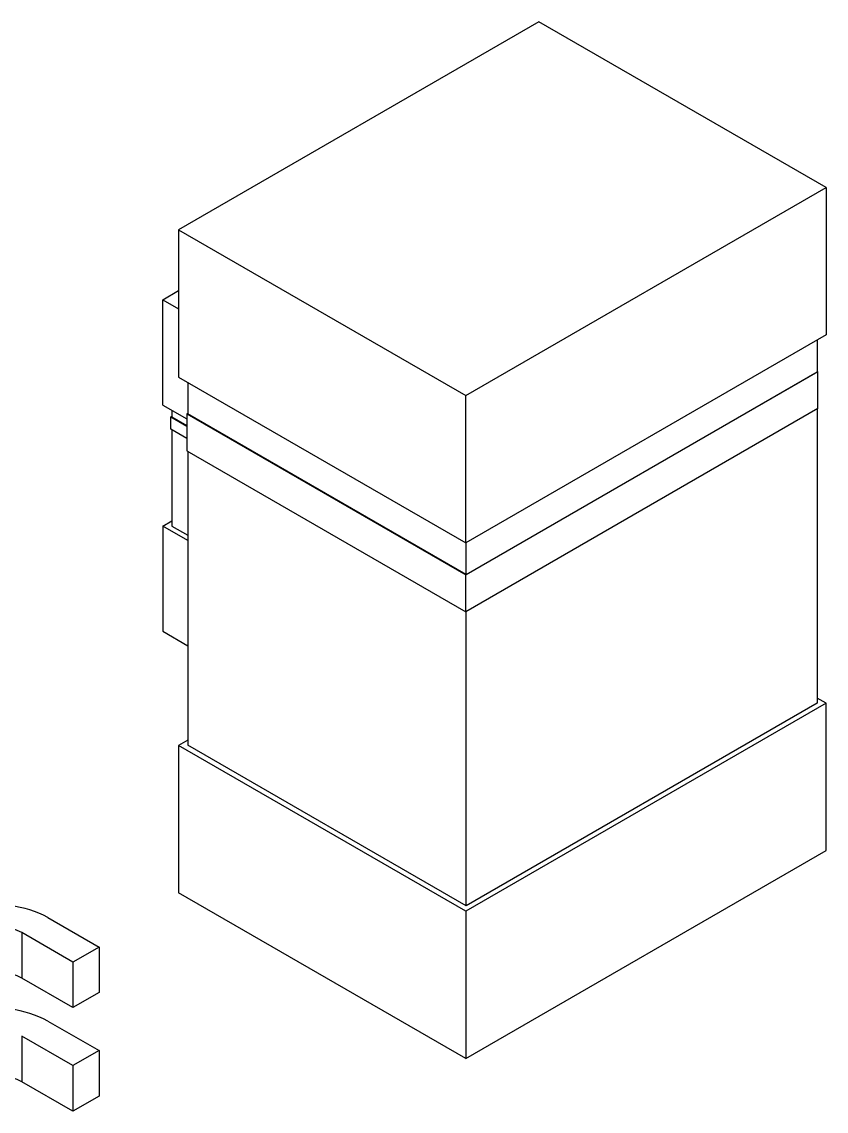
# Model space of a CAD drawing. Header units: millimetres. Extents: x 461 to 1302, y 117 to 711.
# Drawn here: x 1000.63 to 1006.97, y 311.56 to 320.14 of the extents above; entities that cross this region are included whole.
import ezdxf

# ---------------------------------------------------------------- set-up
doc = ezdxf.new("R2010")
doc.units = ezdxf.units.MM
doc.layers.get('0').update_dxf_attribs({"lineweight": 50})

msp = doc.modelspace()

# ---------------------------------------------------------------- linework, layer by layer
at = {"color": 7, "linetype": 'Continuous', "lineweight": 25}
for p, q in [((1004.7076, 320.1425), (1001.8693, 318.504)), ((1006.9703, 318.8362), (1004.7076, 320.1425)), ((1004.132, 317.1977), (1006.9703, 318.8362)), ((1006.9703, 318.8362), (1006.9703, 317.6751)), ((1001.8693, 318.504), (1001.8693, 317.3428)), ((1001.8693, 318.504), (1004.132, 317.1977)), ((1001.7448, 317.9517), (1001.8693, 318.0235)), ((1001.7448, 317.9517), (1001.8693, 317.8798)), ((1001.7448, 317.1221), (1001.7448, 317.9517)), ((1006.9703, 317.6751), (1004.132, 316.0366)), ((1006.8996, 317.6343), (1006.8996, 317.3844)), ((1006.9053, 317.3844), (1004.132, 315.7835)), ((1004.1334, 315.7875), (1006.8996, 317.3844)), ((1006.8996, 317.3877), (1006.9053, 317.3844)), ((1006.9053, 317.0937), (1006.9053, 317.3844)), ((1001.8693, 317.3428), (1004.132, 316.0366)), ((1001.9414, 317.3012), (1001.9414, 317.053)), ((1004.132, 316.0366), (1004.132, 317.1977)), ((1001.7448, 317.1221), (1001.9343, 317.0127)), ((1006.9053, 317.0937), (1004.132, 315.4928)), ((1001.8155, 317.0323), (1001.8084, 317.0282)), ((1001.8084, 317.0282), (1001.9343, 316.9555)), ((1001.8084, 316.9318), (1001.8084, 317.0282)), ((1001.8155, 317.0812), (1001.8155, 317.0273)), ((1001.9343, 316.9588), (1001.8155, 317.0273)), ((1001.9414, 317.0562), (1001.9343, 317.0521)), ((1001.9343, 317.0521), (1001.9343, 316.7615)), ((1001.9343, 317.0521), (1004.132, 315.7835)), ((1004.1334, 315.7875), (1001.9414, 317.053)), ((1006.8996, 317.0905), (1006.8996, 314.7715)), ((1001.9343, 316.8591), (1001.8084, 316.9318)), ((1001.8155, 316.9277), (1001.8155, 316.1683)), ((1001.9343, 316.7615), (1004.132, 315.4928)), ((1001.9414, 316.7574), (1001.9414, 314.44)), ((1001.7448, 316.1684), (1001.8155, 316.2092)), ((1001.9414, 316.0549), (1001.7448, 316.1684)), ((1001.7448, 316.1684), (1001.7448, 315.3387)), ((1001.8155, 316.1683), (1001.9414, 316.0957)), ((1004.1334, 315.7875), (1004.1334, 316.0374)), ((1004.132, 315.7835), (1004.1334, 315.7875)), ((1004.132, 315.4928), (1004.132, 315.7835)), ((1004.1334, 313.1746), (1004.1334, 315.4936)), ((1001.7448, 315.3387), (1001.9414, 315.2253)), ((1006.9703, 314.7715), (1006.8996, 314.8123)), ((1006.9703, 314.7715), (1004.132, 313.133)), ((1006.8996, 314.7715), (1004.1334, 313.1746)), ((1006.9703, 313.6104), (1006.9703, 314.7715)), ((1001.9414, 314.4809), (1001.8693, 314.4392)), ((1001.8693, 314.4392), (1001.8693, 313.2781)), ((1004.132, 313.133), (1001.8693, 314.4392)), ((1004.1334, 313.1746), (1001.9414, 314.44)), ((1004.132, 311.9718), (1006.9703, 313.6104)), ((1004.132, 311.9718), (1001.8693, 313.2781)), ((1000.8396, 313.0831), (1001.2428, 312.8504)), ((1004.132, 313.133), (1004.132, 311.9718)), ((1001.0378, 312.732), (1000.6346, 312.9647)), ((1000.6346, 312.9647), (1000.6346, 312.6055)), ((1001.2428, 312.8504), (1001.0378, 312.732)), ((1001.2428, 312.8504), (1001.2428, 312.4911)), ((1001.0378, 312.732), (1001.0378, 312.3727)), ((1001.0378, 312.3727), (1000.6346, 312.6055)), ((1001.2428, 312.4911), (1001.0378, 312.3727)), ((1000.8396, 312.2666), (1001.2428, 312.0338)), ((1001.0378, 311.9154), (1000.6346, 312.1482)), ((1000.6346, 312.1482), (1000.6346, 311.7889)), ((1001.2428, 312.0338), (1001.0378, 311.9154)), ((1001.2428, 312.0338), (1001.2428, 311.6745)), ((1001.0378, 311.9154), (1001.0378, 311.5562)), ((1001.0378, 311.5562), (1000.6346, 311.7889)), ((1001.2428, 311.6745), (1001.0378, 311.5562))]:
    msp.add_line(p, q, dxfattribs=at)
for centre, radius, start, end in [((1000.4152, 312.2604), 0.9258, 62.70893, 100.9101), ((1000.4153, 312.5397), 0.4783, 62.70969, 100.91021), ((1000.4153, 312.1804), 0.4783, 62.70969, 100.91021), ((1000.4152, 311.4439), 0.9258, 62.70893, 100.9101), ((1000.4153, 311.3639), 0.4783, 62.70969, 100.91021)]:
    msp.add_arc(centre, radius, start, end, dxfattribs=at)

doc.saveas('drawing.dxf')
